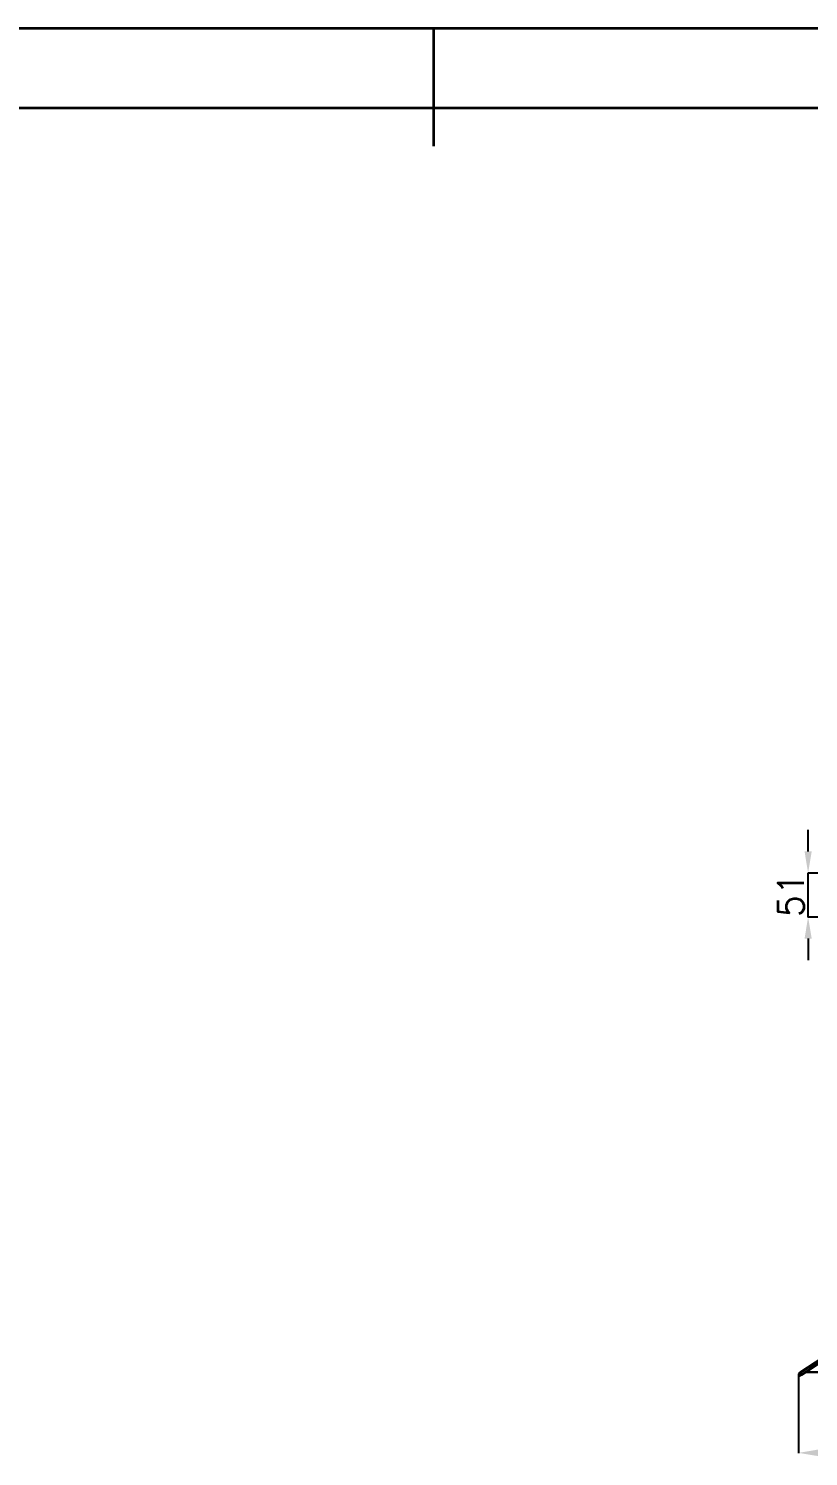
# Model space of a CAD drawing. Header units: millimetres. Extents: x 20580 to 29102, y 1988 to 5937.
# Drawn here: x 25873 to 26777, y 4282 to 5937 of the extents above; entities that cross this region are included whole.
import ezdxf

# ---------------------------------------------------------------- set-up
doc = ezdxf.new("R2010")
doc.units = ezdxf.units.MM
for name, color, linetype, lineweight in [('CAXA0', 7, 'Continuous', 70), ('CAXA3', 7, 'Continuous', 18), ('輪廓線', 7, 'Continuous', 20)]:
    doc.layers.add(name, color=color, linetype=linetype, lineweight=lineweight)
doc.styles.get("Standard").update_dxf_attribs({"font": 'romans.shx'})
doc.dimstyles.new('ISO-25', dxfattribs={"dimtxt": 6, "dimasz": 6, "dimexe": 0.5, "dimexo": 0.625, "dimgap": 1.2, "dimtad": 1, "dimdsep": 46, "dimtxsty": 'Standard', "dimcen": 2.5, "dimclrd": 3, "dimclre": 3, "dimclrt": 3, "dimadec": 0, "dimazin": 0, "dimtfac": 1, "dimtmove": 0, "dimatfit": 3, "dimfxl": 1.25, "dimarcsym": 0})

# ---------------------------------------------------------------- blocks, each defined once
blk = doc.blocks.new('*D125')
at = {"layer": 'Defpoints', "color": 0}
for p in [(26776.8, 4958), (26830.6, 4958), (27068.7, 4907)]:
    blk.add_point(p, dxfattribs=at)
at = {"layer": '輪廓線', "color": 4, "lineweight": -2}
for p, q in [((26776.8, 4983), (26776.8, 5008)), ((26830, 4958), (26776.3, 4958)), ((26776.8, 4907), (26776.8, 4958)), ((27068, 4907), (26776.3, 4907)), ((26776.8, 4882), (26776.8, 4857))]:
    blk.add_line(p, q, dxfattribs=at)
at = {"layer": '輪廓線', "color": 4}
for points in [[(26772.7, 4983), (26781, 4983), (26776.8, 4958)], [(26772.7, 4882), (26781, 4882), (26776.8, 4907)]]:
    blk.add_solid(points, dxfattribs=at)
at = {"layer": '輪廓線', "color": 4, "lineweight": 18, "insert": (26756.8, 4932.5), "char_height": 30, "attachment_point": 5, "rotation": 90}
blk.add_mtext('51', dxfattribs=at)
blk = doc.blocks.new('*D126')
at = {"layer": 'Defpoints', "color": 0}
for p in [(26765.6, 4377.4), (27470.6, 4377.4), (27470.6, 4285.7)]:
    blk.add_point(p, dxfattribs=at)
at = {"layer": '輪廓線', "color": 4, "lineweight": -2}
for p, q in [((26765.6, 4376.8), (26765.6, 4285.2)), ((27470.6, 4376.8), (27470.6, 4285.2)), ((26790.6, 4285.7), (27445.6, 4285.7))]:
    blk.add_line(p, q, dxfattribs=at)
at = {"layer": '輪廓線', "color": 4}
for points in [[(26790.6, 4289.9), (26790.6, 4281.6), (26765.6, 4285.7)], [(27445.6, 4289.9), (27445.6, 4281.6), (27470.6, 4285.7)]]:
    blk.add_solid(points, dxfattribs=at)
at = {"layer": '輪廓線', "color": 4, "lineweight": 18, "insert": (27118.1, 4305.7), "char_height": 30, "attachment_point": 5}
blk.add_mtext('705', dxfattribs=at)

msp = doc.modelspace()

# ---------------------------------------------------------------- linework, layer by layer
at = {"linetype": 'Continuous', "lineweight": 30}
for p, q in [((26794.11, 4396.401), (26767.627, 4378.739)), ((26769.291, 4376.243), (26796.53, 4394.409)), ((26765.633, 4377.409), (26767.297, 4374.913)), ((26767.627, 4378.739), (26769.291, 4376.243)), ((26774.039, 4379.409), (27462.227, 4379.409))]:
    msp.add_line(p, q, dxfattribs=at)
for points in [[(26765.633, 4377.409), (26765.661, 4377.428), (26765.718, 4377.466), (26766.161, 4377.761), (26766.807, 4378.192), (26767.353, 4378.556), (26767.627, 4378.739)], [(26769.291, 4376.243), (26769.018, 4376.061), (26768.471, 4375.696), (26767.825, 4375.265), (26767.382, 4374.97), (26767.326, 4374.932), (26767.297, 4374.913)]]:
    msp.add_open_spline(points, degree=3, dxfattribs=at)
at = {"layer": 'CAXA0', "linetype": 'Continuous', "lineweight": 35}
for p, q in [((26342.408, 5937.164), (26342.408, 5800.847)), ((28989.271, 5844.938), (24064.445, 5844.938))]:
    msp.add_line(p, q, dxfattribs=at)
at = {"layer": 'CAXA3', "linetype": 'Continuous', "lineweight": 35}
msp.add_line((29081.497, 5937.164), (23603.319, 5937.164), dxfattribs=at)

# ---------------------------------------------------------------- dimensions: what is measured, and where the dimension line sits
at = {"layer": '輪廓線', "lineweight": 18}
dim = msp.add_linear_dim(base=(26776.841, 4958.009), p1=(27068.657, 4907.009), p2=(26830.633, 4958.009), angle=90, dimstyle='ISO-25', override={"dimtxt": 30, "dimasz": 25, "dimgap": 5, "dimclrd": 4, "dimclre": 4, "dimclrt": 4}, dxfattribs=at)
dim.commit()
dim.dimension.update_dxf_attribs({"geometry": '*D125', "text_midpoint": (26756.841, 4932.509)})
dim = msp.add_linear_dim(base=(27470.633, 4285.72), p1=(26765.633, 4377.409), p2=(27470.633, 4377.409), dimstyle='ISO-25', override={"dimtxt": 30, "dimasz": 25, "dimgap": 5, "dimclrd": 4, "dimclre": 4, "dimclrt": 4}, dxfattribs=at)
dim.commit()
dim.dimension.update_dxf_attribs({"geometry": '*D126', "text_midpoint": (27118.133, 4305.72)})

doc.saveas('drawing.dxf')
